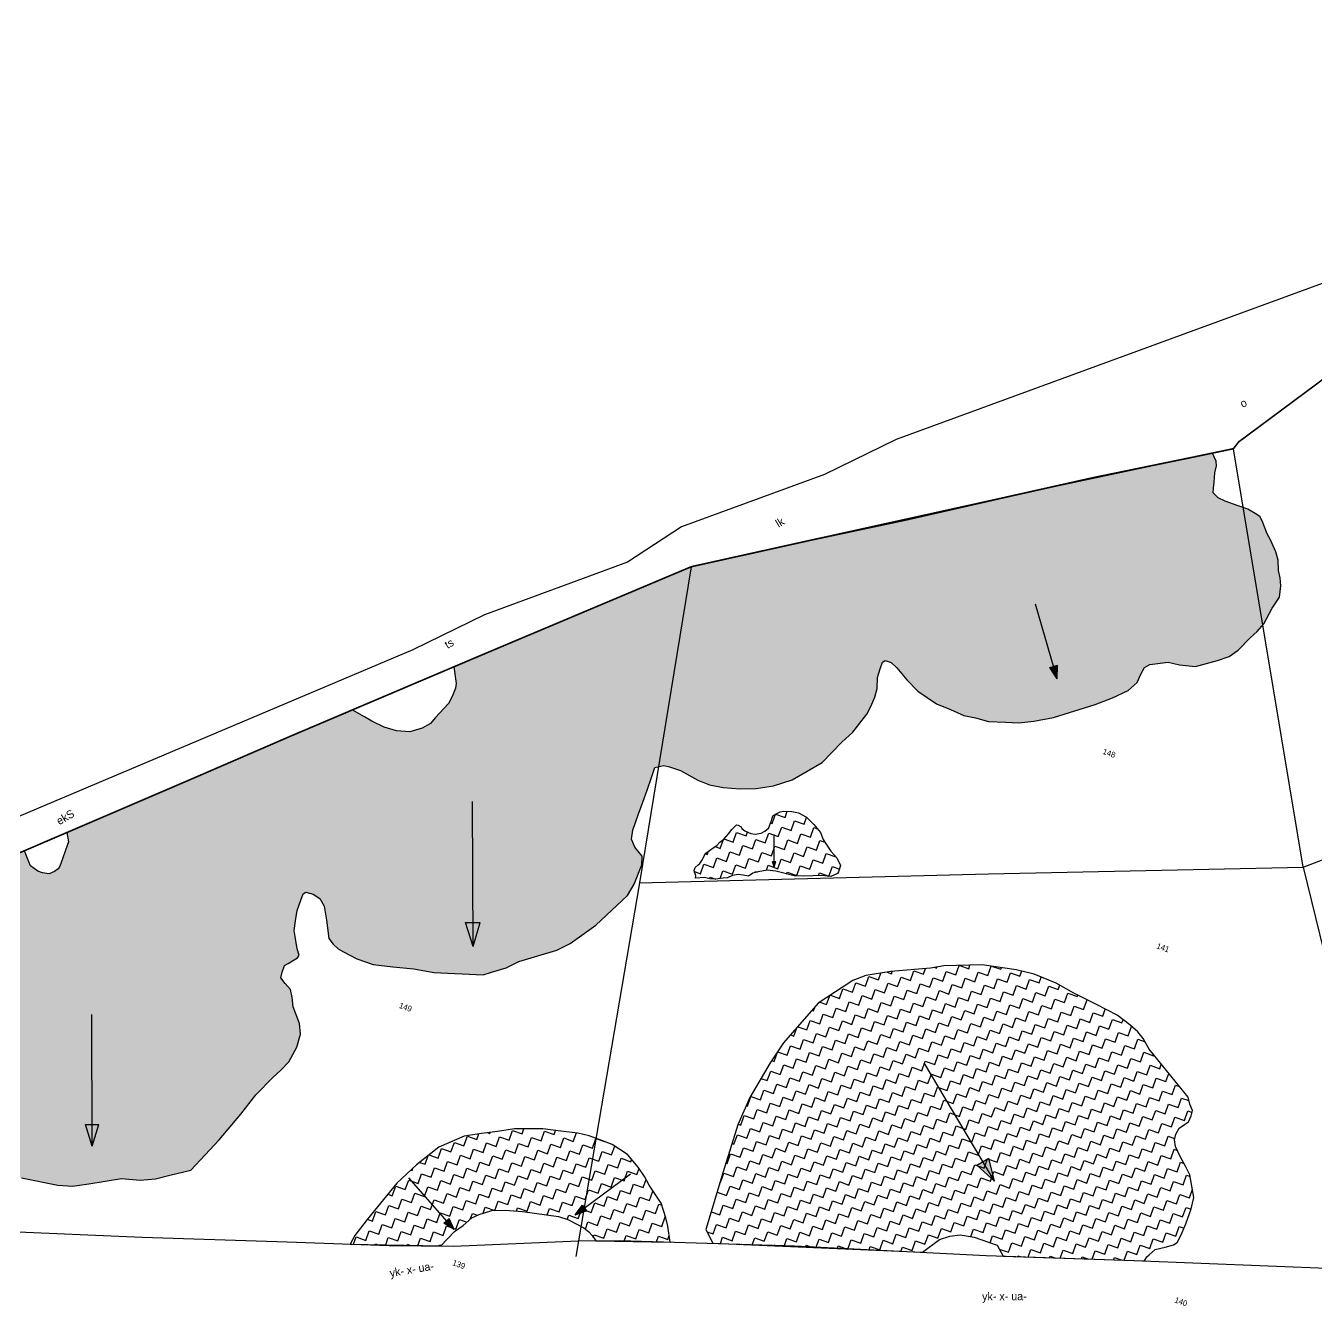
# Model space of a CAD drawing. Header units: metres. Extents: x 288056 to 292226, y 2022917 to 2025940.
# Drawn here: x 290119 to 290928, y 2024348 to 2025152 of the extents above; entities that cross this region are included whole.
import ezdxf
from ezdxf.enums import TextEntityAlignment as Align

# ---------------------------------------------------------------- set-up
doc = ezdxf.new("R2010")
doc.units = ezdxf.units.M
doc.header["$MEASUREMENT"] = 0
for name, color, linetype in [('POLY_HATCH', 12, 'Continuous'), ('POLY_PARCEL', 6, 'Continuous'), ('SYM_ARROW', 1, 'Continuous'), ('TEXT_MAPOUT', 7, 'Continuous'), ('TEXT_PARCEL', 7, 'Continuous'), ('V_BOUND_LINE', 7, 'Continuous'), ('VILLAGE BOUNDRY', 5, 'Continuous')]:
    doc.layers.add(name, color=color, linetype=linetype)
doc.styles.add('TEXT_MAP', font='', dxfattribs={"height": 1.8})
doc.styles.get('TEXT_MAP').set_extended_font_data('Kruti Dev 050')
pattern_1 = [(0, (0, 0), (3.175, 3.175), [3.175, -3.175]), (90, (3.175, 0), (-3.175, 3.175), [3.175, -3.175])]

# ---------------------------------------------------------------- blocks, each defined once
blk = doc.blocks.new('ARROWASPECT')
h = blk.add_hatch(color=256)
h.paths.add_polyline_path([(2.85, -2.85), (3.72, -1.98), (0, 0)])
h.paths.add_polyline_path([(0, 0), (1.98, -3.72), (2.85, -2.85)])
for points in [[(0, 0), (17.15, -17.15)], [(0, 0), (1.98, -3.72)], [(0, 0), (3.72, -1.98)], [(3.72, -1.98), (1.98, -3.72)]]:
    blk.add_lwpolyline(points)
blk = doc.blocks.new('CKKG')
at = {"layer": 'POLY_HATCH'}
h = blk.add_hatch(dxfattribs=at)
h.set_pattern_fill('ZIGZAG', color=256, style=0)
h.set_pattern_definition(pattern_1)
h.paths.add_polyline_path([(330.59, 292), (331.8, 293.41), (337.03, 296.02), (340.65, 296.43), (345.48, 297.63), (351.31, 301.66), (354.33, 304.07), (356.34, 306.88), (358.56, 311.71), (359.97, 314.33), (361.17, 317.34), (361.98, 322.77), (362.98, 326.79), (362.18, 330.29), (361.18, 332.5), (359.97, 334.51), (358.76, 337.53), (357.15, 339.74), (354.34, 342.76), (352.73, 344.17), (350.31, 346.98), (348.9, 348.39), (347.7, 348.79), (344.48, 349.39), (341.26, 349.39), (337.03, 349.39), (334.62, 349.6), (332.61, 350.6), (332.2, 352.01), (331.8, 353.82), (331, 356.63), (330.79, 358.85), (330.19, 360.25), (329.18, 361.26), (328.25, 362.23), (273.18, 328.43), (216.5, 293.09), (186.59, 274.4), (127.11, 220.15), (129.56, 215.46), (129.76, 214.06), (129.76, 211.24), (129.36, 208.83), (126.95, 203.2), (126.14, 200.98), (124.13, 198.77), (120.91, 196.36), (116.89, 195.35), (112.86, 195.15), (108.64, 195.55), (106.02, 196.16), (101.69, 196.86), (69.74, 167.36), (30.4, 130.98), (31.89, 128.46), (31.89, 125.64), (31.89, 122.82), (31.89, 120.41), (31.69, 119.41), (30.89, 118.2), (29.48, 116.99), (27.47, 116.59), (25.86, 116.59), (23.24, 117.39), (22.24, 118.4), (19.83, 121.22), (0.22, 103.1), (19.77, 42.65), (23.47, 40.66), (25.28, 40.06), (26.29, 38.85), (28.3, 35.43), (28.5, 33.22), (29.51, 29.6), (30.91, 26.18), (32.52, 24.77), (33.13, 24.37), (36.95, 24.17), (40.17, 23.97), (53.05, 24.57), (64.52, 26.18), (68.94, 27.39), (73.57, 29.8), (82.62, 34.83), (88.26, 36.24), (92.69, 38.25), (96.51, 40.86), (102.14, 44.48), (104.76, 50.52), (107.37, 56.35), (111, 66.2), (113.44, 73.5), (116.66, 80.34), (118.26, 83.35), (119.67, 86.57), (120.48, 91.8), (120.28, 96.03), (118.87, 99.04), (115.25, 103.27), (114.04, 105.88), (112.63, 108.09), (110.42, 109.3), (108.61, 110.51), (108.41, 112.32), (108.41, 114.53), (109.21, 115.53), (110.22, 116.74), (111.42, 118.15), (111.62, 119.15), (110.42, 120.76), (108.81, 123.65), (107.6, 125.87), (107, 128.88), (106.4, 132.1), (106.4, 135.52), (106.4, 137.53), (107, 138.34), (109.41, 138.54), (111.83, 137.93), (113.84, 136.12), (116.05, 132.3), (118.67, 127.07), (120.48, 125.87), (122.49, 125.06), (124.3, 124.66), (128.93, 124.06), (134.36, 124.06), (140.4, 125.46), (146.84, 127.07), (153.08, 128.08), (167.86, 132.52), (170.08, 134.13), (173.9, 136.95), (176.92, 140.17), (186.98, 147.41), (190.2, 150.82), (195.83, 158.87), (202.07, 170.94), (202.87, 174.96), (203.08, 181.39), (202.27, 184.01), (200.47, 185.09), (199.26, 185.9), (197.45, 187.91), (196.85, 190.72), (196.85, 195.75), (196.85, 199.98), (196.85, 204), (196.85, 208.22), (196.85, 211.44), (199.26, 213.05), (201.07, 213.25), (204.69, 213.25), (210.73, 212.24), (214.75, 212.04), (218.98, 212.65), (224.01, 214.05), (228.84, 215.86), (233.67, 218.48), (238.5, 222.1), (245.59, 230.41), (249.21, 238.45), (251.42, 242.47), (253.64, 249.31), (254.04, 251.93), (254.24, 255.14), (254.04, 257.96), (253.03, 261.18), (252.83, 263.99), (252.83, 266.21), (253.43, 267.01), (255.45, 267.01), (257.66, 266), (261.89, 263.59), (266.31, 261.38), (273.15, 259.57), (277.78, 259.37), (282.41, 258.97), (286.03, 259.57), (290.26, 259.77), (295.29, 261.38), (299.31, 262.59), (303.54, 264.6), (308.97, 267.81), (319.92, 275.91), (324.35, 279.73), (328.17, 283.55), (329.98, 286.77), (330.19, 289.59)])
h = blk.add_hatch(dxfattribs=at)
h.set_pattern_fill('ZIGZAG', color=256, style=0)
h.set_pattern_definition(pattern_1)
h.paths.add_polyline_path([(249.15, 194.08), (251.88, 194.93), (254.6, 196.05), (257.23, 197.08), (258.91, 197.46), (260.04, 197.74), (261.64, 199.24), (261.73, 199.9), (261.73, 201.96), (259.76, 203.84), (257.41, 205.15), (255.25, 206.75), (253.85, 207.78), (252.35, 209.56), (249.62, 211.25), (246.62, 212.65), (243.8, 213.03), (241.74, 212.75), (239.3, 212.09), (238.36, 211.53), (237.52, 210.68), (236.67, 209.65), (236.67, 209.09), (236.67, 207.68), (236.67, 206.56), (236.67, 205.62), (235.83, 204.21), (234.98, 203.27), (233.86, 202.62), (233.29, 202.24), (231.89, 202.05), (231.13, 202.05), (229.91, 202.24), (228.79, 202.62), (228.41, 202.99), (227.38, 203.18), (226.82, 203.09), (225.97, 201.21), (225.41, 199.62), (224.57, 197.55), (223.72, 196.24), (223.16, 194.93), (222.31, 193.89), (220.72, 191.55), (220.53, 190.61), (220.44, 189.3), (220.06, 187.89), (219.68, 187.33), (219.12, 186.2), (219.12, 185.26), (219.4, 184.79), (220.15, 183.95), (220.34, 183.11), (222.88, 184.23), (224.57, 184.42), (226.35, 184.89), (228.51, 186.01), (229.73, 186.58), (230.95, 187.8), (232.54, 188.64), (234.04, 189.02), (235.73, 189.2), (236.67, 190.61), (238.08, 191.45), (240.61, 192.96), (243.24, 193.52)])
h.paths.add_polyline_path([(263.45, 143.76), (261.6, 136.55), (259.13, 124.19), (258.51, 114.92), (259.13, 99.48), (259.95, 80.69), (263.45, 77.37), (326.16, 96.59), (329.89, 102.14), (332.57, 104.2), (335.46, 105.65), (339.79, 106.47), (344.53, 106.47), (347.41, 106.47), (350.33, 103.86), (392.48, 117.19), (392.75, 118.62), (393.16, 119.45), (394.4, 121.71), (397.08, 123.36), (399.34, 125.01), (400.17, 126.04), (400.58, 128.72), (400.79, 132.42), (400.79, 137.37), (400.37, 141.08), (396.87, 147.32), (394.81, 149.18), (392.13, 151.65), (389.66, 154.12), (388.63, 155.98), (388.42, 157.83), (388.84, 159.89), (390.07, 161.54), (390.9, 162.77), (391.1, 164.83), (390.9, 166.48), (389.45, 168.13), (388.22, 169.98), (371.73, 180.08), (368.85, 182.55), (366.58, 183.99), (363.49, 185.23), (358.75, 186.67), (351.54, 187.7), (343.7, 188.73), (337.52, 189.76), (330.1, 190.17), (324.33, 189.55), (313.82, 187.49), (302.63, 183.15), (298.92, 181.09), (287.58, 175.95), (280.58, 172.24), (277.28, 169.35), (269.45, 159.05)])
h.paths.add_polyline_path([(198.91, 65.46), (204.16, 66.96), (215.28, 69.21), (218.29, 69.21), (223.85, 68.46), (225.8, 67.86), (227.15, 67.11), (228.76, 65.91), (250.82, 73.31), (248.48, 77.77), (246.98, 80.02), (244.13, 83.78), (238.72, 87.83), (236.46, 89.93), (233.61, 92.04), (229.1, 94.59), (223.54, 95.94), (220.09, 96.09), (215.88, 96.09), (212.28, 95.79), (207.02, 94.59), (201.46, 93.39), (193.2, 90.38), (188.39, 87.83), (183.88, 85.58), (179.08, 83.03), (172.77, 77.17), (168.07, 69.65), (164.16, 62.14), (159.21, 48.32), (157.25, 42.32), (156.8, 39.32), (183.72, 48.24), (186.14, 53.9), (188.09, 56.6), (189.89, 59.75), (191.7, 61.55), (195, 63.96)])
for points in [[(53.05, 24.57), (64.52, 26.18), (68.94, 27.39), (73.57, 29.8), (82.62, 34.83), (88.26, 36.24), (92.69, 38.25), (96.51, 40.86), (102.14, 44.48), (104.76, 50.52), (107.37, 56.35), (111, 66.2), (113.44, 73.5), (116.66, 80.34), (118.26, 83.35), (119.67, 86.57), (120.48, 91.8), (120.28, 96.03), (118.87, 99.04), (115.25, 103.27), (114.04, 105.88), (112.63, 108.09), (110.42, 109.3), (108.61, 110.51), (108.41, 112.32), (108.41, 114.53), (109.21, 115.53), (110.22, 116.74), (111.42, 118.15), (111.62, 119.15), (110.42, 120.76), (108.81, 123.65), (107.6, 125.87), (107, 128.88), (106.4, 132.1), (106.4, 135.52), (106.4, 137.53), (107, 138.34), (109.41, 138.54), (111.83, 137.93), (113.84, 136.12), (116.05, 132.3), (118.67, 127.07), (120.48, 125.87), (122.49, 125.06), (124.3, 124.66), (128.93, 124.06), (134.36, 124.06), (140.4, 125.46), (146.84, 127.07), (153.08, 128.08), (167.86, 132.52), (170.08, 134.13), (173.9, 136.95), (176.92, 140.17), (186.98, 147.41), (190.2, 150.82), (195.83, 158.87), (202.07, 170.94), (202.87, 174.96), (203.08, 181.39), (202.27, 184.01), (200.47, 185.09), (199.26, 185.9), (197.45, 187.91), (196.85, 190.72), (196.85, 195.75), (196.85, 199.98), (196.85, 204), (196.85, 208.22), (196.85, 211.44), (199.26, 213.05), (201.07, 213.25), (204.69, 213.25), (210.73, 212.24), (214.75, 212.04), (218.98, 212.65), (224.01, 214.05), (228.84, 215.86), (233.67, 218.48), (238.5, 222.1), (245.59, 230.41), (249.21, 238.45), (251.42, 242.47), (253.64, 249.31), (254.04, 251.93), (254.24, 255.14), (254.04, 257.96), (253.03, 261.18), (252.83, 263.99), (252.83, 266.21), (253.43, 267.01), (255.45, 267.01), (257.66, 266), (261.89, 263.59), (266.31, 261.38), (273.15, 259.57), (277.78, 259.37), (282.41, 258.97), (286.03, 259.57), (290.26, 259.77), (295.29, 261.38), (299.31, 262.59), (303.54, 264.6), (308.97, 267.81), (319.92, 275.91), (324.35, 279.73), (328.17, 283.55), (329.98, 286.77), (330.19, 289.59), (330.59, 292), (331.8, 293.41), (337.03, 296.02), (340.65, 296.43), (345.48, 297.63), (351.31, 301.66), (354.33, 304.07), (356.34, 306.88), (358.56, 311.71), (359.97, 314.33), (361.17, 317.34), (361.98, 322.77), (362.98, 326.79), (362.18, 330.29), (361.18, 332.5), (359.97, 334.51), (358.76, 337.53), (357.15, 339.74), (354.34, 342.76), (352.73, 344.17), (350.31, 346.98), (348.9, 348.39), (347.7, 348.79), (344.48, 349.39), (341.26, 349.39), (337.03, 349.39), (334.62, 349.6), (332.61, 350.6), (332.2, 352.01), (331.8, 353.82), (331, 356.63), (330.79, 358.85), (330.19, 360.25), (329.18, 361.26), (328.25, 362.23), (273.18, 328.43), (216.5, 293.09), (186.59, 274.4), (127.11, 220.15), (129.56, 215.46), (129.76, 214.06), (129.76, 211.24), (129.36, 208.83), (126.95, 203.2), (126.14, 200.98), (124.13, 198.77), (120.91, 196.36), (116.89, 195.35), (112.86, 195.15), (108.64, 195.55), (106.02, 196.16), (101.69, 196.86), (69.74, 167.36), (30.4, 130.98), (31.89, 128.46), (31.89, 125.64), (31.89, 122.82), (31.89, 120.41), (31.69, 119.41), (30.89, 118.2), (29.48, 116.99), (27.47, 116.59), (25.86, 116.59), (23.24, 117.39), (22.24, 118.4), (19.83, 121.22)], [(220.34, 183.11), (220.15, 183.95), (219.4, 184.79), (219.12, 185.26), (219.12, 186.2), (219.68, 187.33), (220.06, 187.89), (220.44, 189.3), (220.53, 190.61), (220.72, 191.55), (222.31, 193.89), (223.16, 194.93), (223.72, 196.24), (224.57, 197.55), (225.41, 199.62), (225.97, 201.21), (226.82, 203.09), (227.38, 203.18), (228.41, 202.99), (228.79, 202.62), (229.91, 202.24), (231.13, 202.05), (231.89, 202.05), (233.29, 202.24), (233.86, 202.62), (234.98, 203.27), (235.83, 204.21), (236.67, 205.62), (236.67, 206.56), (236.67, 207.68), (236.67, 209.09), (236.67, 209.65), (237.52, 210.68), (238.36, 211.53), (239.3, 212.09), (241.74, 212.75), (243.8, 213.03), (246.62, 212.65), (249.62, 211.25), (252.35, 209.56), (253.85, 207.78), (255.25, 206.75), (257.41, 205.15), (259.76, 203.84), (261.73, 201.96), (261.73, 199.9), (261.64, 199.24), (260.04, 197.74), (258.91, 197.46), (257.23, 197.08), (254.6, 196.05), (251.88, 194.93), (249.15, 194.08), (243.24, 193.52), (240.61, 192.96), (238.08, 191.45), (236.67, 190.61), (235.73, 189.2), (234.04, 189.02), (232.54, 188.64), (230.95, 187.8), (229.73, 186.58), (228.51, 186.01), (226.35, 184.89), (224.57, 184.42), (222.88, 184.23), (220.34, 183.11)], [(326.16, 96.59), (329.89, 102.14), (332.57, 104.2), (335.46, 105.65), (339.79, 106.47), (344.53, 106.47), (347.41, 106.47), (350.33, 103.86), (392.48, 117.19), (392.75, 118.62), (393.16, 119.45), (394.4, 121.71), (397.08, 123.36), (399.34, 125.01), (400.17, 126.04), (400.58, 128.72), (400.79, 132.42), (400.79, 137.37), (400.37, 141.08), (396.87, 147.32), (394.81, 149.18), (392.13, 151.65), (389.66, 154.12), (388.63, 155.98), (388.42, 157.83), (388.84, 159.89), (390.07, 161.54), (390.9, 162.77), (391.1, 164.83), (390.9, 166.48), (389.45, 168.13), (388.22, 169.98), (371.73, 180.08), (368.85, 182.55), (366.58, 183.99), (363.49, 185.23), (358.75, 186.67), (351.54, 187.7), (343.7, 188.73), (337.52, 189.76), (330.1, 190.17), (324.33, 189.55), (313.82, 187.49), (302.63, 183.15), (298.92, 181.09), (287.58, 175.95), (280.58, 172.24), (277.28, 169.35), (269.45, 159.05), (263.45, 143.76), (261.6, 136.55), (259.13, 124.19), (258.51, 114.92), (259.13, 99.48), (259.95, 80.69), (263.45, 77.37), (326.16, 96.59)], [(183.72, 48.24), (186.14, 53.9), (188.09, 56.6), (189.89, 59.75), (191.7, 61.55), (195, 63.96), (198.91, 65.46), (204.16, 66.96), (215.28, 69.21), (218.29, 69.21), (223.85, 68.46), (225.8, 67.86), (227.15, 67.11), (228.76, 65.91), (250.82, 73.31), (248.48, 77.77), (246.98, 80.02), (244.13, 83.78), (238.72, 87.83), (236.46, 89.93), (233.61, 92.04), (229.1, 94.59), (223.54, 95.94), (220.09, 96.09), (215.88, 96.09), (212.28, 95.79), (207.02, 94.59), (201.46, 93.39), (193.2, 90.38), (188.39, 87.83), (183.88, 85.58), (179.08, 83.03), (172.77, 77.17), (168.07, 69.65), (164.16, 62.14), (159.21, 48.32), (157.25, 42.32), (156.8, 39.32), (183.72, 48.24)]]:
    blk.add_lwpolyline(points, dxfattribs=at)
at = {"layer": 'POLY_PARCEL'}
for points in [[(398.17, 249.7), (483.87, 322.77), (550.45, 380.51)], [(398.17, 249.7), (333.94, 365.69)], [(186.59, 274.4), (204.36, 175.87)], [(204.36, 175.87), (306.18, 214.96), (398.17, 249.7)], [(398.17, 249.7), (469.4, 141.11)], [(204.36, 175.87), (223.64, 64.06)], [(223.64, 64.06), (235.79, 68.47), (287.8, 85.2), (345.23, 102.24), (389.42, 116.24), (469.4, 141.11)], [(36.12, 3.03), (53.05, 6.92), (94.76, 19.68), (137.94, 33.43), (168.27, 42.9), (187.42, 49.52), (223.64, 64.06)], [(223.64, 64.06), (224.51, 59.16)]]:
    blk.add_lwpolyline(points, dxfattribs=at)
at = {"layer": 'V_BOUND_LINE', "const_width": 0.5}
for points in [[(450.2, 546.76), (411.89, 488.18), (381.82, 440.27), (377.31, 432.47), (353.21, 395.66), (334.78, 368.23), (333.94, 365.69)], [(333.94, 365.69), (322.8, 358.91), (295.73, 342.58), (271.56, 327.41), (244.95, 310.56), (219.79, 295.15), (186.59, 274.4)], [(186.59, 274.4), (133.63, 226.13), (86.07, 182.54), (61.6, 159.79), (0.22, 103.1)]]:
    blk.add_lwpolyline(points, dxfattribs=at)
at = {"layer": 'SYM_ARROW', "rotation": 170.6630477001426}
blk.add_blockref('ARROWASPECT', (306.03, 279.58), dxfattribs=at)
at = {"layer": 'SYM_ARROW'}
for p, xscale, yscale, zscale, rotation in [((242.36, 194.62), 0.4168022428492055, 0.4168022428492055, 0.4168022428492055, 154.7250292524456), ((161.95, 139.74), 1.867913126282107, 1.867913126282107, 1.867913126282107, 154.7250292524458), ((339.97, 125.01), 1.773547430407253, 1.773547430407253, 1.773547430407253, 185.1772227317485), ((220.03, 71.4), 0.884902678265145, 0.884902678265145, 0.884902678265145, 101.1227033964093), ((70.63, 41.24), 1.698661368725709, 1.698661368725709, 1.698661368725709, 154.7250292524459), ((185.83, 54.47), 0.8849026782651372, 0.8849026782651372, 0.8849026782651372, 195.7918195288362)]:
    blk.add_blockref('ARROWASPECT', p, dxfattribs=dict(at, xscale=xscale, yscale=yscale, zscale=zscale, rotation=rotation))
at = {"layer": 'TEXT_MAPOUT', "style": 'TEXT_MAP'}
for s, rotation, p in [('o', 40.79, (332.26, 378.63)), ('lk', 50.3573, (208.24, 294.97)), ('ts', 50.3573, (123.42, 224.72)), ('ekS', 50.3573, (27.48, 132.33)), ('yk- x- ua-', 19.9061, (348.77, 88.63)), ('yk- x- ua-', 29.0793, (172.07, 33.8))]:
    blk.add_text(s, height=2.5, rotation=rotation, dxfattribs=at).set_placement(p)
for s, p in [('140', (407.47, 109.01)), ('139', (190.91, 44.68))]:
    blk.add_text(s, height=1.8, dxfattribs=at).set_placement(p, align=Align.MIDDLE)
at = {"layer": 'TEXT_PARCEL', "style": 'TEXT_MAP'}
for s, p in [('148', (329.1, 263.05)), ('141', (365.24, 211.39)), ('149', (148.37, 114.88))]:
    blk.add_text(s, height=1.8, dxfattribs=at).set_placement(p, align=Align.MIDDLE)

msp = doc.modelspace()

# ---------------------------------------------------------------- linework, layer by layer
at = {"layer": 'VILLAGE BOUNDRY'}
msp.add_lwpolyline([(290934.3, 2024990.92), (290664.82, 2024892.22), (290619.84, 2024870.16), (290530, 2024837.26), (290496.24, 2024815.12), (290406.4, 2024782.22), (290361.45, 2024760.16), (290114.28, 2024655.69)], dxfattribs=at)

# ---------------------------------------------------------------- block references
at = {"xscale": 2.00845675546648, "yscale": 2.00845675546648, "zscale": 2.00845675546648, "rotation": 340.5008168132081}
msp.add_blockref('CKKG', (289998.94, 2024417.92), dxfattribs=at)

doc.saveas('drawing.dxf')
